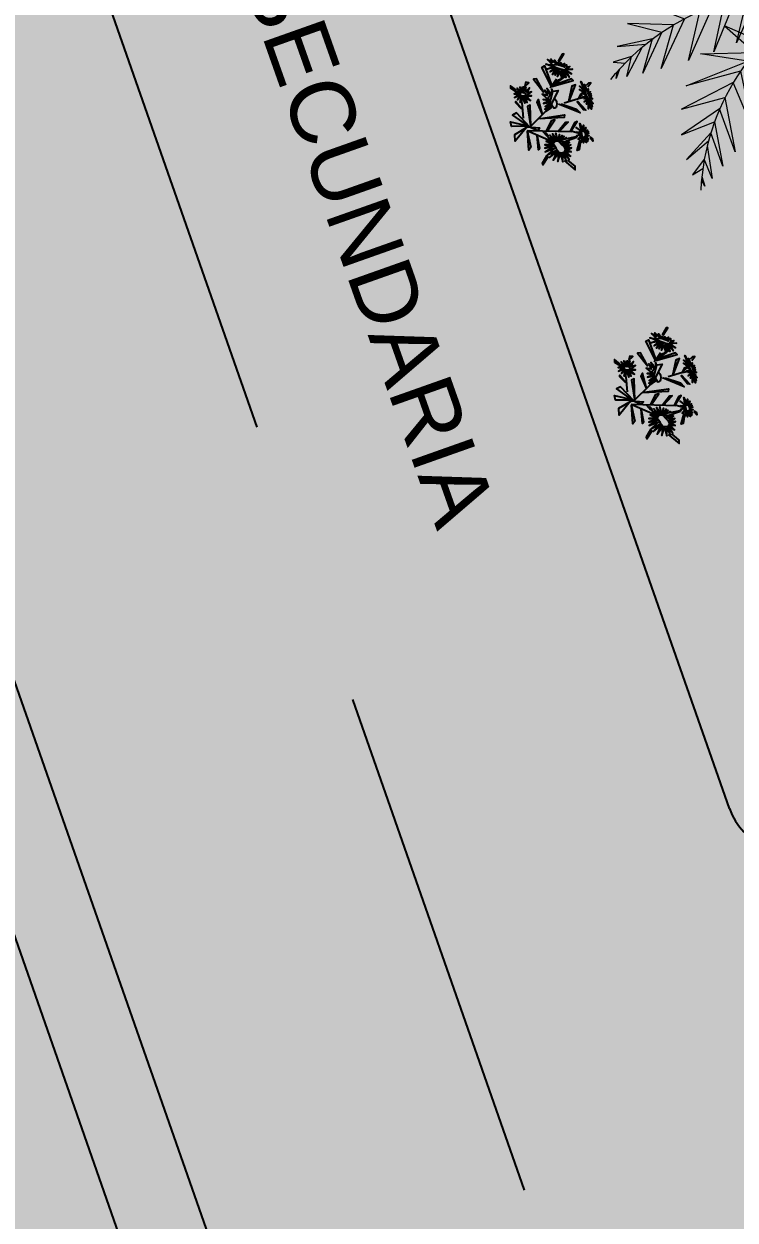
# Model space of a CAD drawing. Header units: millimetres. Extents: x 604785 to 1211550, y 1311006 to 2622648.
# Drawn here: x 604986.27 to 604993.07, y 1311145.76 to 1311157.2 of the extents above; entities that cross this region are included whole.
import ezdxf

# ---------------------------------------------------------------- set-up
doc = ezdxf.new("R2010")
doc.units = ezdxf.units.MM
for name, color, linetype in [('FLORES', 7, 'Continuous'), ('MUEBLES', 1, 'Continuous'), ('PALME-1', 82, 'Continuous'), ('texto', 7, 'Continuous')]:
    doc.layers.add(name, color=color, linetype=linetype)
doc.styles.add('PUNTOS PI', font='arial.ttf', dxfattribs={"height": 2.75})

# ---------------------------------------------------------------- blocks, each defined once
blk = doc.blocks.new('A$C48C97B70')
at = {"layer": 'PALME-1', "lineweight": 5}
for p, q in [((2.072, 6.54), (2.171, 6.533)), ((2.216, 6.497), (2.072, 6.54)), ((2.315, 6.6), (2.309, 6.418)), ((2.41, 6.325), (2.315, 6.6)), ((2.552, 6.547), (2.605, 6.122)), ((2.687, 6.026), (2.552, 6.547)), ((2.109, 6.384), (2.41, 6.325)), ((2.556, 6.176), (2.109, 6.384)), ((2.903, 6.407), (2.793, 5.89)), ((2.912, 5.72), (2.903, 6.407)), ((2.171, 6.148), (2.687, 6.026)), ((2.793, 5.89), (2.171, 6.148)), ((3.221, 6.198), (3.009, 5.561)), ((3.129, 5.334), (3.221, 6.198)), ((3.21, 5.152), (3.477, 5.948)), ((3.477, 5.948), (3.277, 4.976)), ((2.251, 5.877), (2.912, 5.72)), ((3.009, 5.561), (2.251, 5.877)), ((2.388, 5.472), (3.129, 5.334)), ((3.21, 5.152), (2.388, 5.472)), ((3.277, 4.976), (3.756, 5.506)), ((3.756, 5.506), (3.328, 4.818)), ((2.535, 5.1), (3.277, 4.976)), ((3.328, 4.818), (2.535, 5.1)), ((3.909, 4.977), (3.328, 4.818)), ((3.377, 4.635), (3.909, 4.977)), ((2.683, 4.767), (3.377, 4.635)), ((3.409, 4.484), (2.683, 4.767)), ((3.925, 4.65), (3.409, 4.484)), ((3.435, 4.33), (3.925, 4.65)), ((5.099, 4.709), (4.7, 4.004)), ((4.863, 4.035), (5.099, 4.709)), ((5.621, 4.675), (4.863, 4.035)), ((5.049, 4.06), (5.621, 4.675)), ((4.516, 3.959), (4.561, 4.59)), ((4.561, 4.59), (4.7, 4.004)), ((5.248, 4.076), (5.963, 4.571)), ((5.963, 4.571), (5.505, 4.079)), ((1.109, 4.315), (1.959, 3.803)), ((1.771, 3.798), (1.109, 4.315)), ((1.619, 4.431), (2.125, 3.798)), ((1.959, 3.803), (1.619, 4.431)), ((2.169, 4.399), (2.125, 3.798)), ((2.314, 3.783), (2.169, 4.399)), ((2.483, 4.305), (2.467, 3.763)), ((2.621, 3.736), (2.483, 4.305)), ((2.871, 4.392), (3.435, 4.33)), ((3.454, 4.176), (2.871, 4.392)), ((3.893, 4.364), (3.454, 4.176)), ((3.464, 4.032), (3.893, 4.364)), ((4.221, 3.864), (4.266, 4.448)), ((4.266, 4.448), (4.368, 3.915)), ((5.691, 4.07), (6.298, 4.391)), ((6.298, 4.391), (5.897, 4.047)), ((0.788, 4.157), (1.318, 3.745)), ((1.572, 3.782), (0.788, 4.157)), ((2.742, 4.179), (2.773, 3.702)), ((2.911, 3.665), (2.742, 4.179)), ((3.012, 4.138), (3.464, 4.032)), ((3.469, 3.911), (3.012, 4.138)), ((3.468, 3.739), (3.827, 4.113)), ((3.827, 4.113), (3.469, 3.911)), ((3.945, 3.747), (4.03, 4.282)), ((4.03, 4.282), (4.076, 3.806)), ((6.068, 4.019), (6.59, 4.15)), ((6.59, 4.15), (6.19, 3.993)), ((2.956, 4.034), (3.027, 3.628)), ((3.19, 3.57), (2.956, 4.034)), ((3.685, 3.61), (3.842, 4.104)), ((3.842, 4.104), (3.836, 3.693)), ((4.964, 3.413), (4.516, 3.959)), ((4.7, 4.004), (5.327, 3.442)), ((5.327, 3.442), (4.863, 4.035)), ((5.049, 4.06), (5.724, 3.492)), ((5.724, 3.492), (5.248, 4.076)), ((5.505, 4.079), (6.145, 3.565)), ((6.145, 3.565), (5.691, 4.07)), ((5.897, 4.047), (6.422, 3.625)), ((6.422, 3.625), (6.068, 4.019)), ((6.261, 3.976), (6.658, 3.683)), ((6.462, 3.919), (6.749, 3.967)), ((6.749, 3.967), (6.592, 3.874)), ((0.485, 3.926), (0.936, 3.651)), ((1.136, 3.706), (0.485, 3.926)), ((1.771, 3.798), (1.195, 3.13)), ((1.195, 3.13), (1.572, 3.782)), ((1.595, 3.144), (1.959, 3.803)), ((2.125, 3.798), (1.595, 3.144)), ((1.958, 3.173), (2.314, 3.783)), ((2.467, 3.763), (1.958, 3.173)), ((3.181, 3.857), (3.468, 3.739)), ((3.462, 3.617), (3.181, 3.857)), ((4.076, 3.806), (4.544, 3.399)), ((4.544, 3.399), (4.221, 3.864)), ((4.368, 3.915), (4.964, 3.413)), ((6.658, 3.683), (6.462, 3.919)), ((6.706, 3.831), (6.813, 3.725)), ((6.813, 3.725), (6.759, 3.809)), ((0.236, 3.642), (0.655, 3.551)), ((0.772, 3.596), (0.236, 3.642)), ((0.936, 3.651), (0.485, 3.15)), ((0.485, 3.15), (0.772, 3.596)), ((1.318, 3.745), (0.768, 3.135)), ((0.768, 3.135), (1.136, 3.706)), ((2.375, 3.225), (2.621, 3.736)), ((2.773, 3.702), (2.375, 3.225)), ((2.661, 3.273), (2.911, 3.665)), ((3.027, 3.628), (2.661, 3.273)), ((2.982, 3.339), (3.19, 3.57)), ((3.927, 3.415), (3.685, 3.61)), ((3.836, 3.693), (4.254, 3.401)), ((4.254, 3.401), (3.945, 3.747)), ((0.108, 3.437), (0.277, 3.37)), ((0.398, 3.434), (0.108, 3.437)), ((0.588, 3.523), (0.242, 3.171)), ((0.242, 3.171), (0.398, 3.434)), ((3.302, 3.524), (2.982, 3.339)), ((3.581, 3.546), (3.927, 3.415)), ((0.172, 3.309), (0.083, 3.188)), ((0.083, 3.188), (0.123, 3.278)), ((3.248, 3.258), (2.731, 3.212)), ((3.387, 2.981), (3.248, 3.258)), ((3.333, 3.347), (3.387, 2.981)), ((3.494, 3.304), (3.845, 3.186)), ((2.517, 3.065), (2.973, 2.919)), ((3.058, 3.034), (2.517, 3.065)), ((2.731, 3.212), (3.134, 3.129)), ((3.331, 2.658), (3.058, 3.034)), ((3.134, 3.129), (3.331, 2.658)), ((3.534, 3.189), (3.34, 2.708)), ((3.845, 3.186), (3.534, 3.189)), ((2.305, 2.87), (2.804, 2.657)), ((2.885, 2.79), (2.305, 2.87)), ((2.973, 2.919), (3.27, 2.374)), ((3.34, 2.708), (3.598, 3.029)), ((3.647, 2.918), (3.373, 2.451)), ((3.598, 3.029), (4.106, 2.989)), ((4.106, 2.989), (3.647, 2.918)), ((3.27, 2.374), (2.885, 2.79)), ((3.373, 2.451), (3.71, 2.789)), ((3.71, 2.789), (4.331, 2.805)), ((4.331, 2.805), (3.785, 2.652)), ((2.103, 2.613), (2.646, 2.352)), ((2.729, 2.522), (2.103, 2.613)), ((3.166, 1.967), (2.729, 2.522)), ((2.804, 2.657), (3.166, 1.967)), ((3.785, 2.652), (3.45, 2.173)), ((3.45, 2.173), (3.866, 2.519)), ((3.866, 2.519), (4.646, 2.527)), ((4.646, 2.527), (3.953, 2.391)), ((1.871, 2.113), (2.646, 2.352)), ((2.646, 2.352), (3.06, 1.619)), ((3.953, 2.391), (3.586, 1.876)), ((1.792, 1.596), (2.581, 2.199)), ((2.581, 2.199), (1.871, 2.113)), ((3.06, 1.619), (2.581, 2.199)), ((3.586, 1.876), (4.066, 2.239)), ((3.926, 1.441), (4.066, 2.239)), ((4.066, 2.239), (4.908, 2.274)), ((4.908, 2.274), (4.172, 2.112)), ((2.516, 2.023), (1.792, 1.596)), ((2.516, 2.023), (2.926, 1.242)), ((4.172, 2.112), (3.926, 1.441)), ((4.35, 1.136), (4.172, 2.112)), ((4.3, 1.974), (5.183, 1.983)), ((4.3, 1.974), (4.35, 1.136)), ((5.183, 1.983), (4.444, 1.835)), ((2.457, 1.832), (1.821, 1.24)), ((2.926, 1.242), (2.457, 1.832)), ((4.444, 1.835), (4.68, 0.999)), ((4.68, 0.999), (4.639, 1.669)), ((4.639, 1.669), (5.461, 1.659)), ((5.461, 1.659), (4.789, 1.558)), ((1.821, 1.24), (2.399, 1.582)), ((2.399, 1.582), (2.764, 0.846)), ((4.789, 1.558), (5.053, 0.924)), ((5.053, 0.924), (4.963, 1.444)), ((4.963, 1.444), (5.636, 1.437)), ((5.636, 1.437), (5.112, 1.358)), ((2.369, 1.398), (1.925, 0.874)), ((2.764, 0.846), (2.369, 1.398)), ((5.112, 1.358), (5.431, 0.925)), ((5.431, 0.925), (5.223, 1.3)), ((5.289, 1.268), (5.782, 1.241)), ((1.925, 0.874), (2.347, 1.192)), ((2.347, 1.192), (2.647, 0.589)), ((5.782, 1.241), (5.48, 1.184)), ((5.48, 1.184), (5.67, 0.964)), ((5.67, 0.964), (5.609, 1.136)), ((5.724, 1.097), (5.874, 1.11)), ((5.874, 1.11), (5.78, 1.08)), ((2.338, 1.019), (2.097, 0.538)), ((2.097, 0.538), (2.337, 0.894)), ((2.647, 0.589), (2.338, 1.019)), ((2.338, 0.821), (2.539, 0.37)), ((2.351, 0.612), (2.242, 0.343)), ((2.539, 0.37), (2.351, 0.612)), ((2.242, 0.343), (2.366, 0.476)), ((2.384, 0.355), (2.464, 0.229)), ((2.464, 0.229), (2.394, 0.298))]:
    blk.add_line(p, q, dxfattribs=at)
for points in [[(2.17, 6.478), (2.241, 6.61), (2.176, 6.535)], [(2.155, 6.219), (2.027, 6.48), (2.16, 6.356)], [(2.156, 6.01), (2.325, 6.474), (2.155, 6.219)], [(2.17, 5.812), (1.897, 6.276), (2.16, 5.937)], [(2.191, 5.641), (2.448, 6.263), (2.17, 5.812)], [(2.227, 5.436), (1.748, 5.928), (2.191, 5.641)], [(2.271, 5.255), (2.584, 6.015), (2.227, 5.436)], [(4.393, 4.884), (4.496, 5.717), (4.256, 4.754)], [(4.545, 5.014), (4.834, 5.833), (4.75, 5.166)], [(4.907, 5.267), (5.211, 5.884), (5.087, 5.37)], [(5.242, 5.447), (5.588, 5.859), (5.357, 5.498)], [(5.621, 5.597), (5.824, 5.804), (5.752, 5.637)], [(2.346, 5.01), (1.67, 5.556), (2.271, 5.255)], [(2.418, 4.824), (2.773, 5.631), (2.346, 5.01)], [(5.424, 5.526), (5.918, 5.521), (5.621, 5.597)], [(5.87, 5.669), (6.018, 5.646), (5.926, 5.682)], [(4.256, 4.754), (4.053, 5.439), (4.142, 4.634)], [(5.087, 5.37), (5.76, 5.335), (5.242, 5.447)], [(2.418, 4.824), (1.666, 5.198), (2.495, 4.652)], [(2.57, 4.504), (2.932, 5.265), (2.495, 4.652)], [(4.75, 5.166), (5.571, 5.125), (4.907, 5.267)], [(4.019, 4.489), (3.686, 5.027), (4.142, 4.634)], [(4.393, 4.884), (5.273, 4.819), (4.545, 5.014)], [(2.749, 4.211), (3.062, 4.925), (2.665, 4.34)], [(2.495, 4.652), (1.781, 4.688), (2.57, 4.504)], [(3.836, 4.239), (3.531, 4.739), (3.925, 4.367)], [(4.142, 4.634), (4.98, 4.546), (4.256, 4.754)], [(2.665, 4.34), (2.047, 4.205), (2.57, 4.504)], [(2.936, 3.961), (3.195, 4.526), (2.84, 4.084)], [(3.681, 3.983), (3.437, 4.467), (3.752, 4.108)], [(3.925, 4.367), (4.703, 4.31), (4.019, 4.489)], [(2.84, 4.084), (2.267, 3.963), (2.749, 4.211)], [(3.112, 3.763), (3.275, 4.247), (3.03, 3.852)], [(3.551, 3.72), (3.388, 4.212), (3.624, 3.876)], [(3.752, 4.108), (4.371, 4.052), (3.836, 4.239)], [(3.03, 3.852), (2.492, 3.783), (2.936, 3.961)], [(3.325, 3.56), (3.354, 3.929), (3.235, 3.642)], [(3.624, 3.876), (4.134, 3.884), (3.681, 3.983)], [(3.235, 3.642), (2.716, 3.653), (3.112, 3.763)], [(3.73, 3.458), (4.128, 3.79), (3.902, 3.447)], [(4.023, 3.434), (4.383, 3.838), (4.165, 3.413)], [(4.318, 3.383), (4.671, 3.85), (4.469, 3.347)], [(4.618, 3.304), (4.996, 3.811), (4.797, 3.243)], [(2.614, 3.199), (2.169, 3.579), (2.474, 3.131)], [(2.892, 3.311), (2.453, 3.629), (2.757, 3.26)], [(3.173, 3.397), (2.712, 3.637), (3.007, 3.35)], [(3.504, 3.607), (3.861, 3.703), (3.551, 3.72)], [(4.951, 3.181), (5.513, 3.622), (4.797, 3.243)], [(2.338, 3.057), (1.86, 3.471), (2.176, 2.959)], [(3.291, 3.426), (3.14, 3.089), (3.173, 3.397)], [(3.608, 3.461), (3.828, 3.163), (3.73, 3.458)], [(3.902, 3.447), (4.096, 2.975), (4.023, 3.434)], [(4.165, 3.413), (4.34, 2.817), (4.318, 3.383)], [(2.757, 3.26), (2.714, 2.641), (2.614, 3.199)], [(3.007, 3.35), (2.918, 2.847), (2.892, 3.311)], [(3.524, 3.316), (3.359, 2.985), (3.577, 3.207)], [(4.469, 3.347), (4.701, 2.603), (4.618, 3.304)], [(4.797, 3.243), (5.023, 2.432), (4.951, 3.181)], [(5.122, 3.102), (5.935, 3.312), (4.951, 3.181)], [(2.039, 2.865), (1.395, 3.175), (2.176, 2.959)], [(2.474, 3.131), (2.407, 2.354), (2.338, 3.057)], [(3.645, 3.048), (3.314, 2.661), (3.689, 2.935)], [(3.577, 3.207), (4.054, 3.003), (3.645, 3.048)], [(5.122, 3.102), (5.384, 2.259), (5.298, 3.008)], [(5.298, 3.008), (6.166, 3.04), (5.516, 2.873)], [(1.889, 2.751), (1.05, 2.782), (2.039, 2.865)], [(2.176, 2.959), (2.13, 2.118), (2.039, 2.865)], [(3.689, 2.935), (4.213, 2.799), (3.735, 2.799)], [(5.516, 2.873), (5.778, 2.094), (5.667, 2.764)], [(1.889, 2.751), (1.814, 1.872), (1.737, 2.622)], [(3.735, 2.799), (3.284, 2.372), (3.778, 2.649)], [(5.667, 2.764), (6.352, 2.708), (5.829, 2.634)], [(1.737, 2.622), (0.883, 2.467), (1.554, 2.443)], [(3.778, 2.649), (4.355, 2.548), (3.815, 2.498)], [(5.829, 2.634), (6.043, 1.995), (5.957, 2.518)], [(5.957, 2.518), (6.468, 2.348), (6.047, 2.431)], [(1.554, 2.443), (1.465, 1.626), (1.429, 2.305)], [(3.815, 2.498), (3.259, 1.952), (3.845, 2.347)], [(3.845, 2.347), (4.468, 2.241), (3.872, 2.159)], [(6.097, 2.378), (6.274, 1.917), (6.236, 2.221)], [(1.429, 2.305), (0.772, 2.102), (1.299, 2.143)], [(1.299, 2.143), (1.227, 1.473), (1.198, 2.002)], [(3.872, 2.159), (3.253, 1.588), (3.887, 1.994)], [(3.887, 1.994), (4.536, 1.694), (3.872, 2.159)], [(6.236, 2.221), (6.503, 2.108), (6.321, 2.114)], [(1.198, 2.002), (0.737, 1.726), (1.13, 1.897)], [(3.895, 1.806), (4.452, 1.178), (3.887, 1.994)], [(6.394, 2.016), (6.426, 1.87), (6.427, 1.969)], [(1.092, 1.835), (1.018, 1.347), (0.99, 1.652)], [(3.895, 1.806), (3.264, 1.188), (3.891, 1.606)], [(0.99, 1.652), (0.753, 1.484), (0.93, 1.529)], [(3.891, 1.606), (4.315, 0.848), (3.87, 1.351)], [(0.88, 1.418), (0.879, 1.268), (0.858, 1.364)], [(3.87, 1.351), (3.296, 0.762), (3.843, 1.166)], [(3.843, 1.166), (4.104, 0.531), (3.8, 0.963)], [(3.8, 0.963), (3.329, 0.481), (3.756, 0.796)], [(3.756, 0.796), (3.836, 0.264), (3.718, 0.676)], [(3.694, 0.607), (3.365, 0.24), (3.618, 0.413)], [(3.618, 0.413), (3.639, 0.123), (3.562, 0.288)], [(3.507, 0.179), (3.392, 0.083), (3.48, 0.128)]]:
    blk.add_lwpolyline(points, dxfattribs=at)
for centre, start, end in [((5.589, 6.144), 171.0105, 231.4464), ((6.694, 2.334), 100.4762, 160.9122), ((4.041, 0.074), 99.9493, 160.3853), ((0.46, 1.763), 329.1163, 29.5523), ((3.594, 0.025), 32.0006, 92.4366)]:
    blk.add_arc(centre, 3.435, start, end, dxfattribs=at)
at = {"layer": 'PALME-1', "lineweight": 5, "extrusion": (0, 0, -1)}
for centre, major_axis, start_param, end_param in [((0.035, 3.843), (2.429, 2.429), -0.156897, 0.89791), ((5.421, 0.645), (-2.429, 2.429), 0.173647, 1.228454), ((1.947, 0.368), (-2.429, 2.429), 0.182844, 1.237651), ((5.771, 0.927), (2.429, 2.429), 3.700109, 4.754916), ((6.759, 4.372), (-2.429, 2.429), 4.173367, 5.228174)]:
    blk.add_ellipse(centre, major_axis=major_axis, ratio=1, start_param=start_param, end_param=end_param, dxfattribs=at)
blk = doc.blocks.new('FLORES-1')
at = {"color": 86, "linetype": 'Continuous'}
for p, q in [((0.0502, 0.3848), (0.0451, 0.4218)), ((0.0541, 0.3853), (0.0678, 0.4185)), ((0.05, 0.3824), (0.0606, 0.2806)), ((-0.188, 0.2719), (-0.1829, 0.1807)), ((-0.1586, 0.1554), (-0.182, 0.2829)), ((0.2296, 0.2941), (0.188, 0.2313)), ((-0.1829, 0.1807), (-0.1586, 0.1554)), ((-0.1406, 0.0986), (-0.0275, -0.0132)), ((-0.0736, 0.0879), (-0.1048, 0.1009)), ((-0.0638, 0.0765), (-0.1013, 0.0899)), ((0.0557, 0.1455), (-0.0023, 0.0095)), ((0.1682, 0.0169), (0.0701, -0.0123)), ((0.1682, 0.0169), (0.1963, 0.029))]:
    blk.add_line(p, q, dxfattribs=at)
at = {"color": 1, "linetype": 'Continuous'}
for p, q in [((-0.1826, 0.183), (-0.1963, 0.1686)), ((0.0557, 0.1455), (0.0644, 0.1919)), ((0.0694, 0.1775), (0.0686, 0.1992))]:
    blk.add_line(p, q, dxfattribs=at)
at = {"color": 86, "linetype": 'Continuous'}
for points in [[(0.1019, 0.4713), (0.1197, 0.4991), (0.1224, 0.4846), (0.1144, 0.4639)], [(0.0784, 0.4101), (0.0532, 0.3819)], [(0.333, 0.3555), (0.3684, 0.4043), (0.3714, 0.3931), (0.3378, 0.3497)], [(-0.2168, 0.3557), (-0.2345, 0.3682), (-0.251, 0.3638), (-0.2232, 0.3548)], [(0.0616, 0.261), (-0.0092, 0.3439), (-0.0421, 0.3569), (0.0672, 0.2438)], [(0.0406, 0.3673), (-0.0394, 0.3981), (-0.0323, 0.385), (0.0375, 0.3635)], [(0.0598, 0.3181), (0.146, 0.3992), (0.1457, 0.372), (0.0557, 0.3118)], [(0.1944, 0.245), (0.1778, 0.3949), (0.1918, 0.3884), (0.1979, 0.2569), (0.2165, 0.334), (0.2175, 0.2994), (0.2033, 0.2593)], [(-0.2187, 0.2869), (-0.2704, 0.2564), (-0.2691, 0.243), (-0.2082, 0.2891)], [(-0.1698, 0.2986), (-0.1444, 0.2663), (-0.019, -0.0199)], [(-0.1364, 0.2468), (-0.0897, 0.3165), (-0.0903, 0.2963), (-0.1319, 0.2481)], [(-0.1044, 0.1805), (-0.0691, 0.2582), (-0.0648, 0.2416), (-0.1022, 0.1746)], [(0.0239, 0.0935), (-0.0156, 0.2537), (-0.0302, 0.2437), (0.0257, 0.0818)], [(0.0616, 0.1678), (0.1631, 0.2415), (0.1543, 0.2751), (0.0599, 0.1675)], [(0.1959, 0.2446), (0.3391, 0.2315), (0.3421, 0.253), (0.1985, 0.2468)], [(-0.2997, 0.1349), (-0.3853, 0.1809), (-0.3629, 0.1903), (-0.3052, 0.1589)], [(-0.0712, 0.1061), (-0.0219, 0.1809), (-0.0186, 0.1549), (-0.0676, 0.1007)], [(0.1791, 0.1825), (0.2816, 0.1697), (0.286, 0.1507), (0.1778, 0.1804)], [(0.0438, 0.1168), (0.1488, 0.1294), (0.1344, 0.1114), (0.0451, 0.1143)], [(0.2636, 0.0776), (0.2764, 0.1114), (0.2875, 0.094), (0.2677, 0.0789)], [(-0.2232, 0.0404), (-0.2617, -0.0103), (-0.2726, -0.0087), (-0.2328, 0.0487)], [(-0.0776, 0.0292), (-0.1594, 0.0137), (-0.1672, 0.003), (-0.0734, 0.0294)], [(0.0041, -0.008), (-0.0324, 0.0635), (-0.0456, 0.0455), (0.0006, -0.0006)], [(-0.0029, 0.0057), (0.1197, -0.0414), (0.116, -0.0728), (0.0063, -0.0019)], [(-0.0004, 0.0135), (0.1328, 0.0641), (0.1322, 0.0424), (0.0039, 0.0133)], [(0.1291, 0.0019), (0.1836, -0.0217), (0.1931, -0.0168), (0.1344, 0.0016)], [(0.2619, 0.0148), (0.3042, -0.0102), (0.2885, -0.0161), (0.2604, 0.0041)], [(-0.0195, -0.0195), (-0.1316, -0.0383), (-0.1444, -0.0589), (-0.0209, -0.0195)], [(0.0103, -0.0037), (-0.0538, -0.1228), (-0.0113, -0.1071), (0.0041, -0.008)], [(0.0063, -0.0019), (0.0474, -0.1069), (0.0795, -0.1008), (0.0103, -0.0037)]]:
    blk.add_lwpolyline(points, dxfattribs=at)
at = {"color": 1, "linetype": 'Continuous'}
for points in [[(0.0843, 0.4415), (0.1519, 0.4398), (0.0851, 0.4466), (0.1237, 0.4554), (0.0719, 0.4528), (0.087, 0.4679), (0.0598, 0.4564), (0.0644, 0.4745), (0.0512, 0.4555), (0.05, 0.4737), (0.0445, 0.4574), (0.0356, 0.4701), (0.04, 0.4568), (0.023, 0.465), (0.0327, 0.4567), (0.0146, 0.4695), (0.017, 0.4544), (-0.0006, 0.459), (0.0112, 0.4507), (-0.0168, 0.4622), (-0.0012, 0.4499), (-0.0353, 0.4479), (-0.0044, 0.4423), (-0.0473, 0.4368), (0.006, 0.4404), (-0.0372, 0.4185), (0.0161, 0.4395), (-0.0041, 0.418), (0.022, 0.4431), (0.0165, 0.4087), (0.0327, 0.4423), (0.0357, 0.4179), (0.0416, 0.4419), (0.0499, 0.4103), (0.0484, 0.4411), (0.0759, 0.4171), (0.0647, 0.4387), (0.107, 0.4117), (0.074, 0.4402), (0.1266, 0.4197), (0.0889, 0.442)], [(0.2705, 0.347), (0.2429, 0.3072), (0.2804, 0.3342), (0.258, 0.2969), (0.2888, 0.3243), (0.2683, 0.2818), (0.2943, 0.3159), (0.2899, 0.2732), (0.3048, 0.3151), (0.317, 0.2581), (0.3149, 0.3043), (0.3503, 0.2646), (0.3266, 0.3073), (0.374, 0.2869), (0.3444, 0.3131), (0.3691, 0.3087), (0.3321, 0.326), (0.3524, 0.3303), (0.3238, 0.3359), (0.3306, 0.3472), (0.3157, 0.3464), (0.3194, 0.3623), (0.3036, 0.3618), (0.3063, 0.3841), (0.2932, 0.3733), (0.2935, 0.3922), (0.2785, 0.386), (0.2734, 0.4095), (0.2648, 0.3865), (0.2506, 0.4189), (0.2619, 0.3767), (0.2239, 0.4012), (0.2586, 0.3747), (0.2101, 0.3785), (0.2587, 0.3667), (0.2151, 0.3566), (0.2677, 0.3578), (0.2203, 0.3415), (0.2706, 0.3509), (0.2261, 0.3288), (0.2657, 0.3408)], [(-0.1567, 0.3184), (-0.1074, 0.3267), (-0.1607, 0.3288), (-0.1278, 0.3455), (-0.1627, 0.3351), (-0.1477, 0.3554), (-0.1674, 0.3382), (-0.1687, 0.3597), (-0.1757, 0.3388), (-0.1799, 0.3602), (-0.1812, 0.3378), (-0.1913, 0.3587), (-0.1918, 0.3359), (-0.209, 0.3539), (-0.1996, 0.3356), (-0.227, 0.3423), (-0.2093, 0.3278), (-0.2388, 0.3327), (-0.212, 0.3203), (-0.2443, 0.321), (-0.2086, 0.3167), (-0.2379, 0.3007), (-0.2016, 0.3168), (-0.2278, 0.2858), (-0.1944, 0.3107), (-0.202, 0.2765), (-0.1824, 0.3103), (-0.1757, 0.2753), (-0.1731, 0.3099), (-0.1516, 0.2824), (-0.1631, 0.3203), (-0.1228, 0.2957), (-0.1609, 0.3149)], [(-0.1607, 0.1698), (-0.138, 0.1872), (-0.1604, 0.1558), (-0.1247, 0.1726), (-0.1531, 0.1491), (-0.1072, 0.154), (-0.1492, 0.1403), (-0.1024, 0.1312), (-0.1509, 0.1284), (-0.1042, 0.1101), (-0.1514, 0.1155), (-0.105, 0.094), (-0.1592, 0.1105), (-0.1311, 0.0716), (-0.1697, 0.1079), (-0.1511, 0.054), (-0.1729, 0.1052), (-0.1736, 0.0451), (-0.1819, 0.1072), (-0.1961, 0.0402), (-0.1976, 0.1101), (-0.2207, 0.0464), (-0.2153, 0.1099), (-0.2431, 0.0509), (-0.2278, 0.1094), (-0.2696, 0.068), (-0.2383, 0.119), (-0.2896, 0.093), (-0.2478, 0.1287), (-0.3048, 0.1231), (-0.2566, 0.1442), (-0.3106, 0.1479), (-0.2569, 0.1533), (-0.3042, 0.1688), (-0.2526, 0.161), (-0.2874, 0.186), (-0.2476, 0.1704), (-0.2621, 0.2015), (-0.24, 0.1757), (-0.2373, 0.2132), (-0.23, 0.1793), (-0.2172, 0.2174), (-0.2181, 0.1762), (-0.1992, 0.2152), (-0.2046, 0.1778), (-0.1877, 0.2147), (-0.195, 0.1735)], [(-0.1774, 0.1722), (-0.1831, 0.1679), (-0.1789, 0.175)], [(-0.1686, 0.1637), (-0.1716, 0.1614), (-0.1688, 0.1652)], [(-0.1663, 0.1964), (-0.1605, 0.2062), (-0.1667, 0.1997)], [(-0.1612, 0.1755), (-0.1468, 0.1952), (-0.1625, 0.1833)], [(0.0795, 0.1808), (0.0705, 0.1454), (0.0695, 0.1728)], [(0.0808, 0.1925), (0.0819, 0.1987), (0.0829, 0.1953)], [(0.0989, 0.1949), (0.0859, 0.1538), (0.0846, 0.1845)], [(0.1492, 0.2314), (0.1787, 0.2393), (0.1468, 0.2235), (0.194, 0.2102), (0.1441, 0.2166), (0.1902, 0.1927), (0.1504, 0.1953), (0.1705, 0.1668), (0.1205, 0.1923), (0.135, 0.1586), (0.1116, 0.1996), (0.1105, 0.1521), (0.1011, 0.1965)], [(0.2251, 0.0688), (0.2578, 0.0818), (0.2366, 0.0651), (0.2641, 0.0686), (0.2369, 0.0559), (0.2658, 0.0585), (0.2374, 0.0503), (0.2722, 0.0453), (0.2428, 0.0399), (0.2731, 0.0265), (0.2453, 0.0346), (0.2572, 0.0057), (0.2363, 0.0279), (0.2446, -0.0073), (0.2325, 0.0247), (0.2219, -0.0147), (0.2242, 0.0234), (0.1999, -0.0024), (0.2114, 0.0242), (0.1755, 0.0088), (0.2059, 0.0343), (0.1592, 0.0344), (0.1972, 0.0431), (0.1573, 0.0521), (0.1918, 0.054), (0.1626, 0.0769), (0.1957, 0.0626), (0.188, 0.0948), (0.2015, 0.068), (0.2133, 0.1063), (0.2175, 0.0747), (0.2437, 0.1038), (0.2292, 0.0666)]]:
    blk.add_lwpolyline(points, dxfattribs=at)
at = {"color": 50, "linetype": 'Continuous'}
for points in [[(0.0429, 0.4538), (0.0396, 0.455), (0.0295, 0.4548), (0.0196, 0.4532), (0.0069, 0.4511), (-0.0035, 0.448), (-0.0085, 0.4452), (-0.0035, 0.4418), (0.0154, 0.4411), (0.0333, 0.4416), (0.0548, 0.4408), (0.0689, 0.4408), (0.0845, 0.4432), (0.0814, 0.4518), (0.0672, 0.4548), (0.0531, 0.4551), (0.0395, 0.4534)], [(-0.1609, 0.3167), (-0.1598, 0.3191), (-0.1604, 0.3238), (-0.1625, 0.3283), (-0.1685, 0.3346), (-0.1714, 0.3359), (-0.182, 0.3366), (-0.192, 0.3351), (-0.2029, 0.3271), (-0.2072, 0.32), (-0.2037, 0.314), (-0.1977, 0.3111), (-0.1877, 0.3121), (-0.1782, 0.3128), (-0.1672, 0.3149), (-0.1586, 0.3175)], [(0.2779, 0.3797), (0.2711, 0.3809), (0.2628, 0.3777), (0.262, 0.3719), (0.2678, 0.3623), (0.2755, 0.3513), (0.2877, 0.3366), (0.3008, 0.3207), (0.3165, 0.3067), (0.3261, 0.3135), (0.322, 0.3291), (0.3148, 0.3404), (0.3073, 0.3505), (0.2937, 0.3662), (0.2803, 0.3767)], [(0.1166, 0.2321), (0.1105, 0.2343), (0.0996, 0.2362), (0.0882, 0.2361), (0.0742, 0.2337), (0.0628, 0.2278), (0.0535, 0.2194), (0.0515, 0.211), (0.0539, 0.2044), (0.0626, 0.2015), (0.0798, 0.1996), (0.086, 0.1986)], [(0.1037, 0.1965), (0.1076, 0.1963), (0.1236, 0.1952), (0.1373, 0.1991), (0.144, 0.2115), (0.1389, 0.2195), (0.1359, 0.2218)], [(0.2312, 0.0493), (0.2305, 0.0529), (0.2267, 0.0572), (0.2191, 0.0621), (0.2069, 0.0615), (0.2004, 0.0563), (0.204, 0.0491), (0.2072, 0.0408), (0.2139, 0.0314), (0.2242, 0.0301), (0.2321, 0.0312), (0.2373, 0.0391), (0.2335, 0.0476), (0.2297, 0.0523)]]:
    blk.add_lwpolyline(points, dxfattribs=at)
blk.add_lwpolyline([(-0.1752, 0.1549), (-0.1752, 0.1547), (-0.1791, 0.1554), (-0.1828, 0.1563), (-0.1856, 0.1574), (-0.1876, 0.1589), (-0.1897, 0.1598), (-0.1918, 0.1613), (-0.1947, 0.1619), (-0.2055, 0.167), (-0.2145, 0.171), (-0.2317, 0.1699), (-0.2429, 0.1622), (-0.2491, 0.1531), (-0.2457, 0.1387), (-0.2358, 0.1226), (-0.2222, 0.1192), (-0.2018, 0.1162), (-0.1857, 0.1125), (-0.1655, 0.1109), (-0.1556, 0.1299), (-0.1612, 0.1461)], close=True, dxfattribs=at)
blk = doc.blocks.new('arbusto5')
at = {"layer": 'FLORES'}
blk.add_blockref('FLORES-1', (0.1444, 0.0589), dxfattribs=at)

msp = doc.modelspace()

# ---------------------------------------------------------------- hatches: boundary and pattern name
at = {"true_color": 0xafd9aa}
h = msp.add_hatch(color=9, dxfattribs=at)
h.dxf.hatch_style = 1
h.paths.add_polyline_path([(604911.704, 1311128.963), (604908.616, 1311133.702), (604904.8, 1311139.56), (604903.378, 1311141.752), (604890.493, 1311161.615), (604887.114, 1311169.584), (604890.741, 1311171.475), (604900.681, 1311174.09), (604918.672, 1311177.415), (604941.484, 1311182.032), (604970.419, 1311187.096), (605001.145, 1311192.781), (605008.096, 1311168.792), (605020.289, 1311128.427), (605025.004, 1311113.224), (604990.344, 1311101.683), (604983.054, 1311099.323), (604967.143, 1311093.947), (604940.498, 1311085), (604933.737, 1311094.578), (604921.226, 1311114.213), (604916.727, 1311121.222), (604912.283, 1311128.072, -0.999015)])
at = {"true_color": 0xebebeb}
h = msp.add_hatch(color=7, dxfattribs=at)
h.dxf.hatch_style = 1
h.paths.add_polyline_path([(604978.906, 1311171.636), (604991.49, 1311135.772), (604997.435, 1311137.108, -0.350964), (604997.887, 1311137.972), (605002.825, 1311139.715), (604998.847, 1311151.054), (604993.887, 1311149.301, -0.41593), (604993.016, 1311149.7), (604989.719, 1311159.098), (604984.622, 1311173.64)])
h.paths.add_polyline_path([(604987.15, 1311160.513), (604990.115, 1311152.137), (604991.011, 1311152.454), (604988.046, 1311160.83)], flags=24)
h.paths.add_polyline_path([(604996.595, 1311142.319), (605000.072, 1311143.545), (604999.735, 1311144.503), (604996.258, 1311143.277)], flags=24)
h.paths.add_polyline_path([(604996.92, 1311141.747), (605000.32, 1311142.962), (604999.993, 1311143.878), (604996.592, 1311142.663)], flags=24)
at = {"true_color": 0x636466}
h = msp.add_hatch(color=251, dxfattribs=at)
h.dxf.hatch_style = 1
h.paths.add_polyline_path([(604978.255, 1311173.49), (604977.505, 1311173.227), (604980.812, 1311163.79), (604990.735, 1311135.478), (604991.49, 1311135.772)])
at = {"true_color": 0xf8f6af}
h = msp.add_hatch(color=51, dxfattribs=at)
h.dxf.hatch_style = 1
h.paths.add_polyline_path([(605008.985, 1311165.848), (604990.475, 1311159.363), (604989.719, 1311159.098), (604993.016, 1311149.7, 0.41593), (604993.887, 1311149.301), (604998.847, 1311151.054), (605002.825, 1311139.715), (604997.887, 1311137.972, 0.350964), (604997.435, 1311137.108), (604999.165, 1311132.176, 0.362883), (605000.05, 1311131.782), (605008.079, 1311134.564, -0.318731), (605008.484, 1311134.36), (605012.409, 1311123.174), (605020.986, 1311126.177), (605020.289, 1311128.427)])
h.paths.add_polyline_path([(605006.015, 1311146.624), (605009.405, 1311147.819), (605009.034, 1311148.872), (605005.644, 1311147.677)], flags=24)
h.paths.add_polyline_path([(605005.999, 1311145.854), (605010.12, 1311147.327), (605009.759, 1311148.335), (605005.639, 1311146.862)], flags=24)
at = {"true_color": 0xafd9aa}
h = msp.add_hatch(color=9, dxfattribs=at)
h.dxf.hatch_style = 1
h.paths.add_polyline_path([(604984.12, 1311154.353), (604965.245, 1311147.738), (604968.553, 1311138.3), (604987.427, 1311144.915)])

# ---------------------------------------------------------------- linework, layer by layer
for p, q in [((604991.49, 1311135.772), (604978.256, 1311173.487)), ((604993.016, 1311149.7), (604989.719, 1311159.098)), ((604986.851, 1311158.037), (604988.495, 1311153.346)), ((604987.427, 1311144.915), (604984.12, 1311154.353)), ((604989.408, 1311150.741), (604991.052, 1311146.05))]:
    msp.add_line(p, q)
msp.add_arc((604993.65, 1311149.933), 0.675, 200.23, 288.3554)

# ---------------------------------------------------------------- block references
at = {"layer": 'MUEBLES', "linetype": 'Continuous', "xscale": -1.417112015813753, "yscale": 1.417112015653547, "zscale": 1.417112015818895, "rotation": 292.0945269993258}
for p in [(604991.097, 1311155.995), (604992.092, 1311153.377)]:
    msp.add_blockref('arbusto5', p, dxfattribs=at)
at = {"layer": 'PALME-1', "xscale": -0.6407901816258526, "yscale": 0.6407901816258526, "zscale": 0.6407901816258526, "rotation": 61.92829961941003}
for p in [(604996.94, 1311158.379), (604998.634, 1311153.899)]:
    msp.add_blockref('A$C48C97B70', p, dxfattribs=at)

# ---------------------------------------------------------------- texts
at = {"layer": 'texto', "color": 0, "style": 'PUNTOS PI'}
msp.add_text('CALLE SECUNDARIA', height=0.61305, rotation=289.494, dxfattribs=at).set_placement((604987.362, 1311160.42))

doc.saveas('drawing.dxf')
